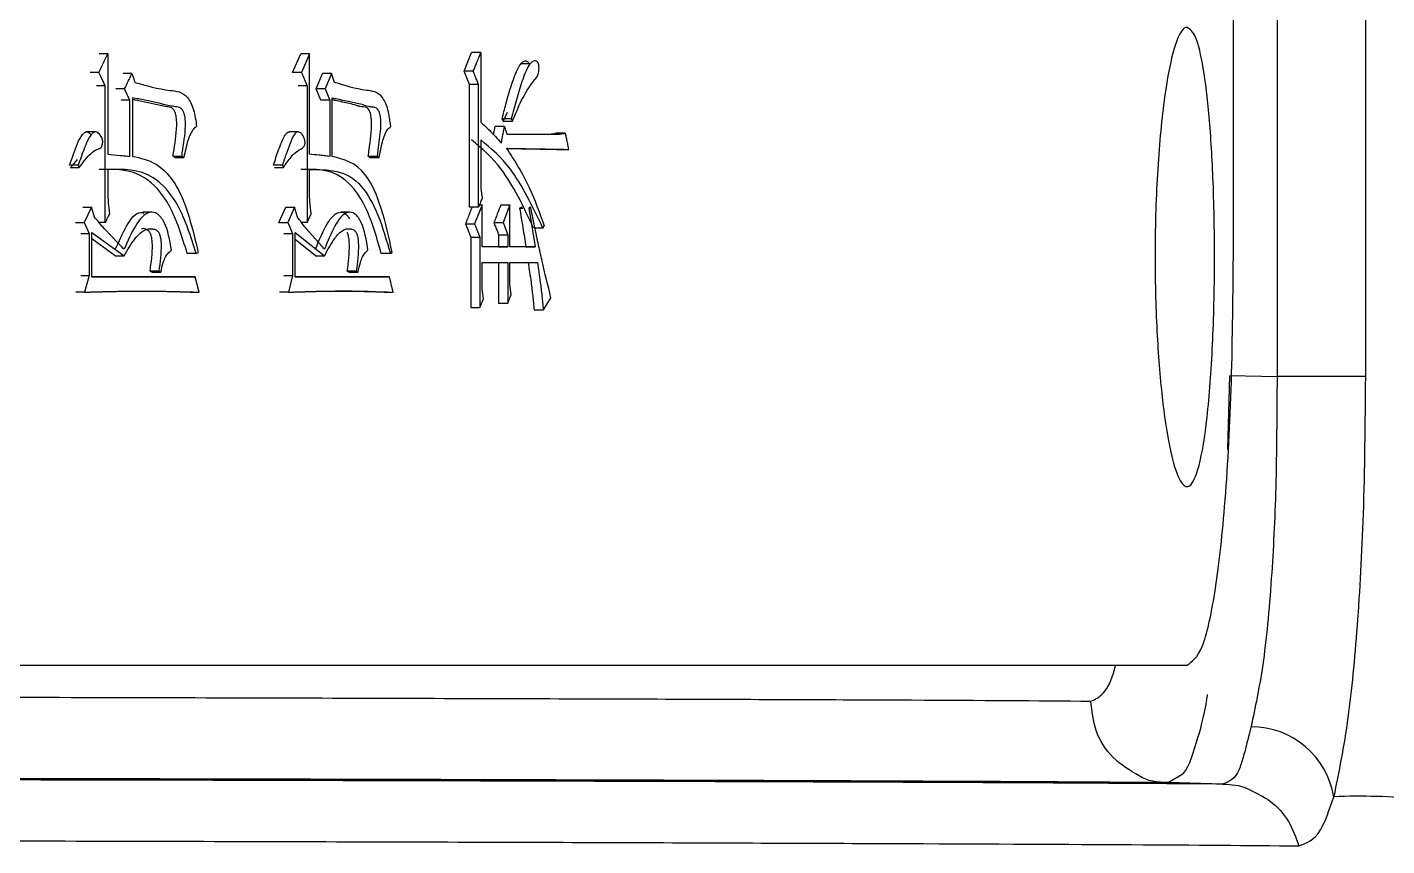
# Model space of a CAD drawing. Header units: millimetres. Extents: x 2180 to 4616, y 795 to 2518.
# Drawn here: x 3051.52 to 3064.84, y 1013.17 to 1021.19 of the extents above; entities that cross this region are included whole.
import ezdxf

# ---------------------------------------------------------------- set-up
doc = ezdxf.new("R2010")
doc.units = ezdxf.units.MM

msp = doc.modelspace()

# ---------------------------------------------------------------- linework, layer by layer
at = {"color": 7, "linetype": 'Continuous', "lineweight": 25}
for p, q in [((3064.624, 1046.5), (3064.627, 1017.762)), ((3063.76, 1046.056), (3063.762, 1017.763)), ((3063.334, 1018.936), (3063.335, 1045.837)), ((3052.313, 1020.927), (3052.228, 1020.927)), ((3052.313, 1020.927), (3052.313, 1019.943)), ((3054.121, 1020.743), (3054.202, 1020.927)), ((3054.289, 1020.927), (3054.202, 1020.927)), ((3054.289, 1020.927), (3054.209, 1020.743)), ((3054.289, 1019.943), (3054.289, 1020.927)), ((3055.802, 1020.754), (3055.876, 1020.938)), ((3055.965, 1020.938), (3055.965, 1020.256)), ((3056.447, 1020.826), (3056.356, 1020.826)), ((3052.226, 1020.743), (3052.141, 1020.743)), ((3052.549, 1020.732), (3052.464, 1020.732)), ((3054.209, 1020.743), (3054.121, 1020.743)), ((3054.209, 1020.743), (3054.266, 1020.613)), ((3054.352, 1020.581), (3054.417, 1020.732)), ((3054.505, 1020.732), (3054.417, 1020.732)), ((3054.505, 1020.732), (3054.44, 1020.581)), ((3054.533, 1020.646), (3054.505, 1020.732)), ((3055.854, 1020.624), (3055.802, 1020.754)), ((3055.892, 1020.754), (3055.802, 1020.754)), ((3052.288, 1020.613), (3052.203, 1020.613)), ((3052.288, 1019.272), (3052.288, 1020.613)), ((3052.477, 1020.581), (3052.392, 1020.581)), ((3054.266, 1020.613), (3054.178, 1020.613)), ((3054.266, 1020.613), (3054.266, 1019.272)), ((3054.44, 1020.581), (3054.352, 1020.581)), ((3054.398, 1020.473), (3054.352, 1020.581)), ((3054.44, 1020.581), (3054.486, 1020.473)), ((3055.944, 1020.624), (3055.854, 1020.624)), ((3055.854, 1019.423), (3055.854, 1020.624)), ((3055.944, 1019.423), (3055.944, 1020.624)), ((3052.528, 1020.473), (3052.443, 1020.473)), ((3052.528, 1019.921), (3052.528, 1020.473)), ((3052.554, 1020.494), (3052.554, 1019.921)), ((3054.486, 1020.473), (3054.398, 1020.473)), ((3054.486, 1020.473), (3054.486, 1019.921)), ((3054.51, 1019.921), (3054.51, 1020.494)), ((3056.264, 1020.289), (3056.174, 1020.289)), ((3056.223, 1020.35), (3056.186, 1020.267)), ((3052.184, 1020.16), (3052.099, 1020.16)), ((3054.18, 1020.16), (3054.092, 1020.16)), ((3056.091, 1020.132), (3056.106, 1020.213)), ((3056.196, 1020.213), (3056.106, 1020.213)), ((3056.186, 1020.267), (3056.277, 1020.267)), ((3055.965, 1020.083), (3055.965, 1019.607)), ((3056.222, 1020.137), (3056.656, 1020.137)), ((3056.222, 1020.137), (3056.566, 1020.137)), ((3056.566, 1020.137), (3056.656, 1020.137)), ((3056.792, 1020.148), (3056.701, 1020.148)), ((3053.038, 1019.921), (3052.952, 1019.921)), ((3052.972, 1019.91), (3053.058, 1019.91)), ((3054.952, 1019.921), (3054.864, 1019.921)), ((3054.882, 1019.91), (3054.971, 1019.91)), ((3056.824, 1019.986), (3056.733, 1019.986)), ((3052.023, 1019.834), (3051.939, 1019.834)), ((3052.012, 1019.889), (3051.949, 1019.813)), ((3051.949, 1019.813), (3052.034, 1019.813)), ((3052.023, 1019.834), (3052.034, 1019.813)), ((3052.313, 1019.791), (3052.313, 1019.575)), ((3054.023, 1019.834), (3053.936, 1019.834)), ((3054.023, 1019.834), (3054.033, 1019.813)), ((3054.289, 1019.575), (3054.289, 1019.791)), ((3055.965, 1019.607), (3055.978, 1019.51)), ((3052.068, 1019.423), (3052.153, 1019.423)), ((3052.153, 1019.423), (3052.081, 1019.272)), ((3052.184, 1019.326), (3052.153, 1019.423)), ((3052.743, 1019.375), (3052.657, 1019.375)), ((3053.988, 1019.272), (3054.055, 1019.423)), ((3054.055, 1019.423), (3054.142, 1019.423)), ((3054.142, 1019.423), (3054.076, 1019.272)), ((3054.171, 1019.326), (3054.142, 1019.423)), ((3054.266, 1019.272), (3054.303, 1019.358)), ((3054.682, 1019.375), (3054.594, 1019.375)), ((3055.944, 1019.423), (3055.854, 1019.423)), ((3055.978, 1019.445), (3055.905, 1019.261)), ((3055.953, 1019.445), (3055.978, 1019.445)), ((3055.978, 1019.034), (3055.978, 1019.445)), ((3056.251, 1019.445), (3056.184, 1019.272)), ((3056.251, 1019.034), (3056.251, 1019.445)), ((3056.346, 1019.413), (3056.363, 1019.423)), ((3056.346, 1019.413), (3056.376, 1019.413)), ((3056.37, 1019.423), (3056.363, 1019.423)), ((3056.453, 1019.423), (3056.436, 1019.413)), ((3056.436, 1019.413), (3056.499, 1019.034)), ((3051.996, 1019.272), (3052.081, 1019.272)), ((3052.081, 1019.272), (3052.132, 1019.164)), ((3052.288, 1019.272), (3052.228, 1019.272)), ((3053.988, 1019.272), (3054.076, 1019.272)), ((3054.076, 1019.272), (3054.123, 1019.164)), ((3054.266, 1019.272), (3054.211, 1019.272)), ((3055.815, 1019.261), (3055.905, 1019.261)), ((3055.905, 1019.261), (3055.957, 1019.131)), ((3056.093, 1019.272), (3056.184, 1019.272)), ((3056.184, 1019.272), (3056.23, 1019.153)), ((3056.574, 1019.218), (3056.586, 1019.239)), ((3052.048, 1019.164), (3052.132, 1019.164)), ((3052.132, 1019.164), (3052.132, 1018.753)), ((3052.158, 1019.174), (3052.472, 1018.947)), ((3052.158, 1018.742), (3052.158, 1019.174)), ((3052.387, 1018.947), (3052.158, 1019.113)), ((3054.036, 1019.164), (3054.123, 1019.164)), ((3054.123, 1019.164), (3054.123, 1018.753)), ((3054.147, 1019.175), (3054.435, 1018.947)), ((3054.147, 1018.742), (3054.147, 1019.175)), ((3054.347, 1018.947), (3054.147, 1019.105)), ((3055.867, 1019.131), (3055.957, 1019.131)), ((3055.957, 1019.131), (3055.957, 1018.439)), ((3056.14, 1019.153), (3056.23, 1019.153)), ((3056.14, 1019.153), (3056.14, 1019.034)), ((3056.23, 1019.153), (3056.23, 1019.034)), ((3056.574, 1019.218), (3056.496, 1019.218)), ((3053.178, 1018.969), (3053.198, 1018.98)), ((3055.08, 1018.969), (3055.098, 1018.98)), ((3056.23, 1019.034), (3055.978, 1019.034)), ((3056.14, 1019.034), (3055.978, 1019.034)), ((3056.14, 1019.034), (3056.23, 1019.034)), ((3056.499, 1019.034), (3056.251, 1019.034)), ((3056.408, 1019.034), (3056.251, 1019.034)), ((3056.408, 1019.034), (3056.499, 1019.034)), ((3052.387, 1018.947), (3052.472, 1018.947)), ((3054.347, 1018.947), (3054.435, 1018.947)), ((3055.978, 1018.882), (3056.23, 1018.882)), ((3055.978, 1018.623), (3055.978, 1018.882)), ((3056.14, 1018.882), (3056.14, 1018.482)), ((3056.23, 1018.882), (3056.23, 1018.482)), ((3056.251, 1018.882), (3056.52, 1018.882)), ((3056.251, 1018.666), (3056.251, 1018.882)), ((3052.048, 1018.753), (3052.132, 1018.753)), ((3052.132, 1018.753), (3052.086, 1018.59)), ((3053.168, 1018.742), (3052.158, 1018.742)), ((3052.158, 1018.742), (3053.082, 1018.742)), ((3052.813, 1018.796), (3052.727, 1018.796)), ((3052.727, 1018.796), (3052.747, 1018.785)), ((3052.747, 1018.785), (3052.833, 1018.785)), ((3052.813, 1018.796), (3052.833, 1018.785)), ((3053.082, 1018.742), (3053.168, 1018.742)), ((3053.208, 1018.59), (3053.168, 1018.742)), ((3054.036, 1018.753), (3054.123, 1018.753)), ((3054.123, 1018.753), (3054.081, 1018.59)), ((3055.07, 1018.742), (3054.147, 1018.742)), ((3054.147, 1018.742), (3054.982, 1018.742)), ((3054.746, 1018.796), (3054.658, 1018.796)), ((3054.658, 1018.796), (3054.676, 1018.785)), ((3054.676, 1018.785), (3054.764, 1018.785)), ((3054.746, 1018.796), (3054.764, 1018.785)), ((3054.982, 1018.742), (3055.07, 1018.742)), ((3055.107, 1018.59), (3055.07, 1018.742)), ((3052.086, 1018.59), (3052.001, 1018.59)), ((3053.121, 1018.59), (3052.998, 1018.593)), ((3053.121, 1018.59), (3053.208, 1018.59)), ((3054.081, 1018.59), (3053.993, 1018.59)), ((3055.018, 1018.59), (3055.107, 1018.59)), ((3055.991, 1018.526), (3055.978, 1018.623)), ((3056.23, 1018.482), (3056.264, 1018.569)), ((3056.264, 1018.569), (3056.251, 1018.666)), ((3055.867, 1018.439), (3055.957, 1018.439)), ((3055.957, 1018.439), (3055.991, 1018.526)), ((3056.14, 1018.482), (3056.23, 1018.482)), ((3056.578, 1018.417), (3056.652, 1018.536)), ((3056.487, 1018.417), (3056.578, 1018.417)), ((3063.279, 1017.048), (3063.301, 1017.772)), ((3063.301, 1017.775), (3063.762, 1017.763)), ((3063.762, 1017.763), (3063.762, 1017.76)), ((3062.695, 1013.786), (3062.818, 1013.858)), ((3063.232, 1013.772), (3062.695, 1013.786))]:
    msp.add_line(p, q, dxfattribs=at)
at = {"color": 7, "linetype": 'Continuous', "lineweight": 25, "flags": 128}
for points in [[(3055.965, 1020.938), (3055.921, 1020.938), (3055.876, 1020.938)], [(3056.186, 1020.267), (3056.183, 1020.273), (3056.18, 1020.278), (3056.174, 1020.289)], [(3056.264, 1020.289), (3056.27, 1020.278), (3056.277, 1020.267)], [(3053.946, 1019.813), (3053.976, 1019.813), (3054.005, 1019.813), (3054.033, 1019.813)], [(3056.161, 1019.445), (3056.184, 1019.445), (3056.218, 1019.445), (3056.251, 1019.445)], [(3055.867, 1019.131), (3055.867, 1018.785), (3055.867, 1018.439)], [(3053.178, 1018.969), (3053.143, 1018.969), (3053.117, 1018.969), (3053.092, 1018.969)], [(3055.08, 1018.969), (3055.044, 1018.969), (3055.017, 1018.969), (3054.991, 1018.969)]]:
    msp.add_lwpolyline(points, dxfattribs=at)
at = {"color": 7, "linetype": 'Continuous', "lineweight": 25}
for centre, radius, start, end in [((3063.982, 815.525), 202.239, 89.81736, 90.06236), ((3063.508, 1013.514), 0.82, 9.3772, 90.0285), ((3064.561, 1007.589), 6.064, 84.3642, 92.3073)]:
    msp.add_arc(centre, radius, start, end, dxfattribs=at)
for points, knots in [([(3062.881, 1021.186), (3062.91, 1021.166), (3062.969, 1021.124), (3063.043, 1020.802), (3063.103, 1020.314), (3063.142, 1019.654), (3063.155, 1018.874), (3063.136, 1018.061), (3063.084, 1017.349), (3063.005, 1016.864), (3062.931, 1016.701), (3062.861, 1016.676), (3062.791, 1016.758), (3062.704, 1017.067), (3062.631, 1017.56), (3062.579, 1018.218), (3062.56, 1018.999), (3062.586, 1019.811), (3062.654, 1020.524), (3062.749, 1021.007), (3062.83, 1021.175), (3062.872, 1021.184), (3062.881, 1021.186)], [0, 0, 0, 0, 0.046276, 0.092718, 0.141712, 0.195186, 0.253683, 0.315262, 0.376916, 0.434375, 0.485818, 0.499994, 0.546246, 0.592694, 0.641795, 0.695152, 0.753509, 0.815387, 0.876849, 0.934145, 0.985724, 1, 1, 1, 1]), ([(3052.226, 1020.743), (3052.238, 1020.768), (3052.258, 1020.811), (3052.287, 1020.872), (3052.305, 1020.909), (3052.313, 1020.927)], [0, 0, 0, 0, 0.407194, 0.703597, 1, 1, 1, 1]), ([(3055.892, 1020.754), (3055.902, 1020.779), (3055.919, 1020.822), (3055.944, 1020.883), (3055.958, 1020.92), (3055.965, 1020.938)], [0, 0, 0, 0, 0.407194, 0.703597, 1, 1, 1, 1]), ([(3056.174, 1020.289), (3056.186, 1020.336), (3056.224, 1020.48), (3056.277, 1020.669), (3056.337, 1020.803), (3056.376, 1020.85), (3056.401, 1020.858), (3056.42, 1020.853), (3056.432, 1020.843), (3056.438, 1020.833), (3056.439, 1020.826), (3056.44, 1020.826)], [0, 0, 0, 0, 0.186803, 0.560962, 0.749178, 0.825797, 0.902611, 0.942659, 0.97537, 0.998161, 1, 1, 1, 1]), ([(3056.277, 1020.267), (3056.293, 1020.308), (3056.341, 1020.428), (3056.415, 1020.568), (3056.484, 1020.664), (3056.52, 1020.702), (3056.532, 1020.739), (3056.536, 1020.768), (3056.536, 1020.796), (3056.533, 1020.82), (3056.526, 1020.838), (3056.514, 1020.852), (3056.493, 1020.858), (3056.465, 1020.85), (3056.417, 1020.787), (3056.367, 1020.657), (3056.313, 1020.476), (3056.28, 1020.351), (3056.264, 1020.289)], [0, 0, 0, 0, 0.09565, 0.280795, 0.373244, 0.419662, 0.436462, 0.4533, 0.470465, 0.483389, 0.496387, 0.510841, 0.535897, 0.579802, 0.622961, 0.750748, 0.875017, 1, 1, 1, 1]), ([(3052.288, 1020.613), (3052.282, 1020.626), (3052.27, 1020.651), (3052.249, 1020.694), (3052.234, 1020.725), (3052.226, 1020.743)], [0, 0, 0, 0, 0.288432, 0.576865, 1, 1, 1, 1]), ([(3052.477, 1020.581), (3052.489, 1020.606), (3052.513, 1020.656), (3052.537, 1020.707), (3052.549, 1020.732)], [0, 0, 0, 0, 0.4999994, 1, 1, 1, 1]), ([(3052.549, 1020.732), (3052.554, 1020.718), (3052.564, 1020.689), (3052.574, 1020.66), (3052.579, 1020.646)], [0, 0, 0, 0, 0.5000001, 1, 1, 1, 1]), ([(3055.944, 1020.624), (3055.939, 1020.637), (3055.929, 1020.662), (3055.912, 1020.705), (3055.899, 1020.736), (3055.892, 1020.754)], [0, 0, 0, 0, 0.288432, 0.576865, 1, 1, 1, 1]), ([(3052.528, 1020.473), (3052.523, 1020.485), (3052.511, 1020.509), (3052.494, 1020.545), (3052.483, 1020.569), (3052.477, 1020.581)], [0, 0, 0, 0, 0.346119, 0.673059, 1, 1, 1, 1]), ([(3052.579, 1020.646), (3052.692, 1020.614), (3052.862, 1020.566), (3053.074, 1020.555), (3053.16, 1020.381), (3053.175, 1020.27), (3053.183, 1020.213)], [0, 0, 0, 0, 0.492344, 0.747305, 0.87043, 1, 1, 1, 1]), ([(3055.084, 1020.213), (3055.077, 1020.27), (3055.063, 1020.381), (3054.985, 1020.555), (3054.791, 1020.566), (3054.635, 1020.614), (3054.533, 1020.646)], [0, 0, 0, 0, 0.1295403, 0.2526388, 0.50766, 1, 1, 1, 1]), ([(3053.038, 1019.921), (3053.041, 1019.943), (3053.057, 1020.052), (3053.078, 1020.18), (3053.071, 1020.305), (3053.061, 1020.348), (3053.045, 1020.379), (3053.017, 1020.405), (3052.973, 1020.406), (3052.858, 1020.429), (3052.717, 1020.465), (3052.595, 1020.487), (3052.554, 1020.494)], [0, 0, 0, 0, 0.0476159, 0.2366676, 0.2711991, 0.3058534, 0.3330791, 0.3603377, 0.4287555, 0.5098819, 0.8344448, 1, 1, 1, 1]), ([(3052.952, 1019.921), (3052.955, 1019.943), (3052.971, 1020.053), (3052.993, 1020.181), (3052.985, 1020.306), (3052.974, 1020.348), (3052.959, 1020.38), (3052.931, 1020.405), (3052.886, 1020.406), (3052.769, 1020.431), (3052.657, 1020.459), (3052.564, 1020.476), (3052.554, 1020.478)], [0, 0, 0, 0, 0.0539594, 0.2681925, 0.3071395, 0.3462244, 0.3769337, 0.4076739, 0.4859202, 0.5793554, 0.9531636, 1, 1, 1, 1]), ([(3054.51, 1020.494), (3054.521, 1020.492), (3054.58, 1020.481), (3054.677, 1020.455), (3054.783, 1020.443), (3054.857, 1020.408), (3054.904, 1020.408), (3054.937, 1020.401), (3054.959, 1020.379), (3054.974, 1020.345), (3054.983, 1020.3), (3054.987, 1020.192), (3054.966, 1020.068), (3054.956, 1019.959), (3054.952, 1019.921)], [0, 0, 0, 0, 0.051282, 0.25636, 0.431754, 0.51946, 0.589456, 0.639546, 0.668094, 0.696777, 0.732309, 0.768498, 0.918801, 1, 1, 1, 1]), ([(3054.864, 1019.921), (3054.867, 1019.943), (3054.88, 1020.053), (3054.901, 1020.181), (3054.893, 1020.306), (3054.884, 1020.349), (3054.87, 1020.38), (3054.837, 1020.412), (3054.794, 1020.403), (3054.737, 1020.424), (3054.679, 1020.441), (3054.61, 1020.452), (3054.553, 1020.467), (3054.52, 1020.474), (3054.51, 1020.476)], [0, 0, 0, 0, 0.054921, 0.272966, 0.312507, 0.352188, 0.383382, 0.414603, 0.535292, 0.594414, 0.712513, 0.830508, 0.948503, 1, 1, 1, 1]), ([(3051.939, 1019.834), (3051.951, 1019.87), (3051.989, 1019.976), (3052.032, 1020.101), (3052.087, 1020.157), (3052.111, 1020.165), (3052.132, 1020.153), (3052.143, 1020.138), (3052.149, 1020.131)], [0, 0, 0, 0, 0.230285, 0.693302, 0.776377, 0.859882, 0.933594, 1, 1, 1, 1]), ([(3052.034, 1019.813), (3052.052, 1019.837), (3052.108, 1019.911), (3052.179, 1019.985), (3052.241, 1019.999), (3052.256, 1020.021), (3052.262, 1020.04), (3052.264, 1020.06), (3052.263, 1020.079), (3052.258, 1020.099), (3052.242, 1020.126), (3052.221, 1020.152), (3052.195, 1020.164), (3052.172, 1020.157), (3052.128, 1020.113), (3052.08, 1019.993), (3052.042, 1019.888), (3052.023, 1019.834)], [0, 0, 0, 0, 0.109651, 0.330682, 0.3864, 0.404634, 0.422868, 0.441529, 0.456387, 0.471247, 0.497612, 0.560433, 0.593185, 0.625961, 0.670922, 0.833212, 1, 1, 1, 1]), ([(3053.183, 1020.213), (3053.172, 1020.206), (3053.151, 1020.192), (3053.122, 1020.142), (3053.096, 1020.076), (3053.075, 1019.995), (3053.064, 1019.939), (3053.058, 1019.91)], [0, 0, 0, 0, 0.162412, 0.328967, 0.549592, 0.773853, 1, 1, 1, 1]), ([(3053.936, 1019.834), (3053.952, 1019.885), (3053.977, 1019.965), (3054.014, 1020.059), (3054.04, 1020.115), (3054.062, 1020.149), (3054.079, 1020.161), (3054.089, 1020.16), (3054.092, 1020.159)], [0, 0, 0, 0, 0.385113, 0.602792, 0.768152, 0.874694, 0.955427, 1, 1, 1, 1]), ([(3054.033, 1019.813), (3054.057, 1019.848), (3054.098, 1019.906), (3054.159, 1019.971), (3054.203, 1019.99), (3054.229, 1020.012), (3054.238, 1020.024), (3054.243, 1020.036), (3054.245, 1020.05), (3054.244, 1020.068), (3054.238, 1020.095), (3054.226, 1020.125), (3054.206, 1020.15), (3054.185, 1020.161), (3054.164, 1020.161), (3054.131, 1020.13), (3054.098, 1020.049), (3054.058, 1019.945), (3054.035, 1019.871), (3054.023, 1019.834)], [0, 0, 0, 0, 0.156412, 0.260868, 0.365462, 0.392662, 0.410241, 0.42134, 0.432549, 0.445637, 0.467959, 0.506678, 0.545841, 0.586947, 0.621916, 0.6571, 0.775363, 0.887354, 1, 1, 1, 1]), ([(3054.971, 1019.91), (3054.979, 1019.954), (3054.992, 1020.026), (3055.018, 1020.116), (3055.046, 1020.182), (3055.072, 1020.203), (3055.084, 1020.213)], [0, 0, 0, 0, 0.349071, 0.571765, 0.789358, 1, 1, 1, 1]), ([(3055.965, 1020.256), (3055.994, 1020.23), (3056.042, 1020.186), (3056.108, 1020.115), (3056.147, 1020.072), (3056.167, 1020.051)], [0, 0, 0, 0, 0.409741, 0.70481, 1, 1, 1, 1]), ([(3056.167, 1020.051), (3056.169, 1020.066), (3056.175, 1020.097), (3056.185, 1020.151), (3056.192, 1020.19), (3056.196, 1020.213)], [0, 0, 0, 0, 0.283862, 0.567725, 1, 1, 1, 1]), ([(3056.196, 1020.213), (3056.198, 1020.207), (3056.204, 1020.191), (3056.212, 1020.166), (3056.219, 1020.147), (3056.222, 1020.137)], [0, 0, 0, 0, 0.250001, 0.6250002, 1, 1, 1, 1]), ([(3056.483, 1019.218), (3056.383, 1019.429), (3056.205, 1019.804), (3055.976, 1019.998), (3055.876, 1020.083)], [0, 0, 0, 0, 0.564667, 1, 1, 1, 1]), ([(3056.574, 1019.218), (3056.473, 1019.429), (3056.295, 1019.804), (3056.066, 1019.998), (3055.965, 1020.083)], [0, 0, 0, 0, 0.564597, 1, 1, 1, 1]), ([(3056.566, 1020.137), (3056.582, 1020.138), (3056.612, 1020.138), (3056.658, 1020.14), (3056.686, 1020.146), (3056.701, 1020.148)], [0, 0, 0, 0, 0.356279, 0.6779441, 1, 1, 1, 1]), ([(3056.656, 1020.137), (3056.673, 1020.138), (3056.703, 1020.138), (3056.748, 1020.14), (3056.777, 1020.146), (3056.792, 1020.148)], [0, 0, 0, 0, 0.355817, 0.677713, 1, 1, 1, 1]), ([(3056.792, 1020.148), (3056.795, 1020.133), (3056.801, 1020.103), (3056.812, 1020.049), (3056.82, 1020.01), (3056.824, 1019.986)], [0, 0, 0, 0, 0.277507, 0.555013, 1, 1, 1, 1]), ([(3052.313, 1019.943), (3052.352, 1019.939), (3052.408, 1019.933), (3052.479, 1019.926), (3052.512, 1019.923), (3052.528, 1019.921)], [0, 0, 0, 0, 0.542952, 0.771476, 1, 1, 1, 1]), ([(3052.554, 1019.921), (3052.632, 1019.905), (3052.79, 1019.873), (3053.052, 1019.593), (3053.142, 1019.215), (3053.198, 1018.98)], [0, 0, 0, 0, 0.271558, 0.546438, 1, 1, 1, 1]), ([(3052.972, 1019.91), (3052.971, 1019.911), (3052.967, 1019.913), (3052.961, 1019.916), (3052.956, 1019.919), (3052.952, 1019.921)], [0, 0, 0, 0, 0.25319, 0.506384, 1, 1, 1, 1]), ([(3053.038, 1019.921), (3053.04, 1019.92), (3053.044, 1019.918), (3053.051, 1019.914), (3053.056, 1019.911), (3053.058, 1019.91)], [0, 0, 0, 0, 0.252887, 0.626447, 1, 1, 1, 1]), ([(3054.486, 1019.921), (3054.468, 1019.923), (3054.433, 1019.927), (3054.367, 1019.934), (3054.319, 1019.939), (3054.289, 1019.943)], [0, 0, 0, 0, 0.271476, 0.542951, 1, 1, 1, 1]), ([(3055.098, 1018.98), (3055.066, 1019.127), (3055.003, 1019.415), (3054.818, 1019.843), (3054.625, 1019.892), (3054.51, 1019.921)], [0, 0, 0, 0, 0.291804, 0.574112, 1, 1, 1, 1]), ([(3054.882, 1019.91), (3054.88, 1019.911), (3054.877, 1019.913), (3054.871, 1019.916), (3054.867, 1019.919), (3054.864, 1019.921)], [0, 0, 0, 0, 0.253186, 0.506379, 1, 1, 1, 1]), ([(3054.971, 1019.91), (3054.968, 1019.912), (3054.961, 1019.916), (3054.955, 1019.919), (3054.952, 1019.921)], [0, 0, 0, 0, 0.499996, 1, 1, 1, 1]), ([(3056.824, 1019.986), (3056.82, 1019.986), (3056.809, 1019.986), (3056.793, 1019.986), (3056.773, 1019.987), (3056.754, 1019.987), (3056.734, 1019.987), (3056.714, 1019.988), (3056.699, 1019.988), (3056.679, 1019.988), (3056.659, 1019.989), (3056.639, 1019.989), (3056.62, 1019.989), (3056.604, 1019.99), (3056.584, 1019.99), (3056.568, 1019.99), (3056.548, 1019.991), (3056.528, 1019.991), (3056.508, 1019.991), (3056.488, 1019.992), (3056.472, 1019.992), (3056.452, 1019.992), (3056.432, 1019.993), (3056.412, 1019.993), (3056.392, 1019.994), (3056.376, 1019.994), (3056.356, 1019.994), (3056.339, 1019.994), (3056.319, 1019.995), (3056.303, 1019.995), (3056.283, 1019.996), (3056.256, 1019.996), (3056.233, 1019.996), (3056.218, 1019.997)], [0, 0, 0, 0, 0.019729, 0.059186, 0.078915, 0.118372, 0.157829, 0.177558, 0.217015, 0.236744, 0.276201, 0.315659, 0.335387, 0.374845, 0.394573, 0.43403, 0.453759, 0.493216, 0.532674, 0.552402, 0.59186, 0.611588, 0.651046, 0.690503, 0.710232, 0.749689, 0.769418, 0.808875, 0.828604, 0.868061, 0.88779, 0.927247, 1, 1, 1, 1]), ([(3056.218, 1019.997), (3056.295, 1019.879), (3056.434, 1019.666), (3056.539, 1019.371), (3056.586, 1019.239)], [0, 0, 0, 0, 0.555449, 1, 1, 1, 1]), ([(3056.733, 1019.986), (3056.671, 1019.987), (3056.54, 1019.99), (3056.368, 1019.993), (3056.258, 1019.994), (3056.218, 1019.995)], [0, 0, 0, 0, 0.371075, 0.772541, 1, 1, 1, 1]), ([(3053.092, 1018.969), (3053.04, 1019.135), (3052.938, 1019.46), (3052.629, 1019.802), (3052.38, 1019.795), (3052.228, 1019.791)], [0, 0, 0, 0, 0.291237, 0.569425, 1, 1, 1, 1]), ([(3053.178, 1018.969), (3053.126, 1019.135), (3053.024, 1019.46), (3052.714, 1019.802), (3052.465, 1019.795), (3052.313, 1019.791)], [0, 0, 0, 0, 0.291092, 0.569283, 1, 1, 1, 1]), ([(3054.991, 1018.969), (3054.944, 1019.135), (3054.851, 1019.46), (3054.568, 1019.802), (3054.34, 1019.795), (3054.202, 1019.791)], [0, 0, 0, 0, 0.291237, 0.569425, 1, 1, 1, 1]), ([(3054.289, 1019.791), (3054.47, 1019.793), (3054.725, 1019.796), (3054.969, 1019.354), (3055.042, 1019.099), (3055.08, 1018.969)], [0, 0, 0, 0, 0.546872, 0.769893, 1, 1, 1, 1]), ([(3052.313, 1019.575), (3052.314, 1019.538), (3052.315, 1019.465), (3052.324, 1019.394), (3052.329, 1019.358)], [0, 0, 0, 0, 0.495714, 1, 1, 1, 1]), ([(3054.303, 1019.358), (3054.299, 1019.398), (3054.29, 1019.469), (3054.289, 1019.542), (3054.289, 1019.575)], [0, 0, 0, 0, 0.558835, 1, 1, 1, 1]), ([(3055.978, 1019.51), (3055.973, 1019.498), (3055.965, 1019.477), (3055.954, 1019.448), (3055.947, 1019.432), (3055.944, 1019.423)], [0, 0, 0, 0, 0.428361, 0.714181, 1, 1, 1, 1]), ([(3052.329, 1019.358), (3052.323, 1019.346), (3052.313, 1019.325), (3052.299, 1019.296), (3052.291, 1019.28), (3052.288, 1019.272)], [0, 0, 0, 0, 0.432643, 0.716321, 1, 1, 1, 1]), ([(3052.387, 1019.012), (3052.422, 1019.088), (3052.489, 1019.238), (3052.594, 1019.386), (3052.655, 1019.369), (3052.665, 1019.366)], [0, 0, 0, 0, 0.46552, 0.912082, 1, 1, 1, 1]), ([(3052.938, 1019.001), (3052.92, 1019.101), (3052.893, 1019.25), (3052.802, 1019.368), (3052.694, 1019.388), (3052.575, 1019.244), (3052.507, 1019.09), (3052.472, 1019.012)], [0, 0, 0, 0, 0.250217, 0.37779, 0.502112, 0.745933, 1, 1, 1, 1]), ([(3054.347, 1019.012), (3054.379, 1019.091), (3054.441, 1019.245), (3054.548, 1019.385), (3054.638, 1019.375), (3054.668, 1019.327), (3054.679, 1019.309)], [0, 0, 0, 0, 0.366502, 0.718078, 0.897344, 1, 1, 1, 1]), ([(3054.861, 1019.001), (3054.845, 1019.101), (3054.82, 1019.25), (3054.736, 1019.368), (3054.637, 1019.388), (3054.529, 1019.244), (3054.467, 1019.091), (3054.435, 1019.012)], [0, 0, 0, 0, 0.25015, 0.377758, 0.502112, 0.745934, 1, 1, 1, 1]), ([(3055.88, 1019.423), (3055.873, 1019.406), (3055.859, 1019.37), (3055.837, 1019.316), (3055.823, 1019.279), (3055.815, 1019.261)], [0, 0, 0, 0, 0.32842, 0.66421, 1, 1, 1, 1]), ([(3056.161, 1019.445), (3056.151, 1019.42), (3056.135, 1019.379), (3056.113, 1019.321), (3056.1, 1019.288), (3056.093, 1019.272)], [0, 0, 0, 0, 0.432898, 0.716449, 1, 1, 1, 1]), ([(3056.346, 1019.413), (3056.356, 1019.35), (3056.372, 1019.255), (3056.393, 1019.129), (3056.403, 1019.066), (3056.408, 1019.034)], [0, 0, 0, 0, 0.497508, 0.748754, 1, 1, 1, 1]), ([(3056.652, 1018.536), (3056.623, 1018.656), (3056.589, 1018.79), (3056.557, 1018.936), (3056.55, 1018.967), (3056.545, 1018.99), (3056.54, 1019.013), (3056.536, 1019.032), (3056.531, 1019.051), (3056.528, 1019.067), (3056.525, 1019.082), (3056.522, 1019.094), (3056.52, 1019.105), (3056.517, 1019.121), (3056.513, 1019.136), (3056.51, 1019.152), (3056.507, 1019.163), (3056.505, 1019.175), (3056.502, 1019.191), (3056.498, 1019.206), (3056.495, 1019.222), (3056.493, 1019.233), (3056.489, 1019.249), (3056.486, 1019.264), (3056.483, 1019.28), (3056.481, 1019.292), (3056.478, 1019.303), (3056.476, 1019.315), (3056.473, 1019.327), (3056.471, 1019.336), (3056.47, 1019.344), (3056.468, 1019.35), (3056.467, 1019.356), (3056.466, 1019.364), (3056.464, 1019.371), (3056.462, 1019.379), (3056.461, 1019.385), (3056.46, 1019.391), (3056.458, 1019.399), (3056.457, 1019.406), (3056.455, 1019.415), (3056.454, 1019.42), (3056.453, 1019.423)], [0, 0, 0, 0, 0.414083, 0.465835, 0.49171, 0.517586, 0.543462, 0.569338, 0.582276, 0.608151, 0.621089, 0.634027, 0.646965, 0.659903, 0.685779, 0.698716, 0.711654, 0.724592, 0.73753, 0.763406, 0.776344, 0.789282, 0.802219, 0.828095, 0.841033, 0.853971, 0.866909, 0.879847, 0.892784, 0.905722, 0.912191, 0.91866, 0.925129, 0.931598, 0.944536, 0.951005, 0.957474, 0.963943, 0.970412, 0.98335, 0.989818, 1, 1, 1, 1]), ([(3052.472, 1019.012), (3052.443, 1019.042), (3052.411, 1019.075), (3052.375, 1019.112), (3052.366, 1019.122), (3052.357, 1019.131), (3052.348, 1019.14), (3052.339, 1019.15), (3052.326, 1019.163), (3052.288, 1019.203), (3052.239, 1019.257), (3052.198, 1019.309), (3052.184, 1019.326)], [0, 0, 0, 0, 0.2975226, 0.3347128, 0.3719031, 0.3904983, 0.4276885, 0.4648788, 0.483474, 0.5578546, 0.8555027, 1, 1, 1, 1]), ([(3054.435, 1019.012), (3054.408, 1019.042), (3054.379, 1019.075), (3054.346, 1019.112), (3054.337, 1019.122), (3054.329, 1019.131), (3054.321, 1019.141), (3054.312, 1019.15), (3054.301, 1019.163), (3054.266, 1019.203), (3054.221, 1019.257), (3054.183, 1019.309), (3054.171, 1019.326)], [0, 0, 0, 0, 0.297523, 0.334713, 0.371903, 0.390498, 0.427688, 0.464879, 0.483474, 0.557855, 0.855503, 1, 1, 1, 1]), ([(3055.815, 1019.261), (3055.82, 1019.249), (3055.83, 1019.224), (3055.848, 1019.18), (3055.86, 1019.15), (3055.867, 1019.131)], [0, 0, 0, 0, 0.288602, 0.577203, 1, 1, 1, 1]), ([(3056.093, 1019.272), (3056.098, 1019.259), (3056.109, 1019.233), (3056.124, 1019.194), (3056.135, 1019.167), (3056.14, 1019.153)], [0, 0, 0, 0, 0.314838, 0.657419, 1, 1, 1, 1]), ([(3052.472, 1018.947), (3052.507, 1019.007), (3052.567, 1019.107), (3052.661, 1019.203), (3052.731, 1019.217), (3052.778, 1019.206), (3052.805, 1019.188), (3052.822, 1019.156), (3052.832, 1019.114), (3052.84, 1018.99), (3052.825, 1018.882), (3052.813, 1018.796)], [0, 0, 0, 0, 0.236471, 0.400892, 0.534168, 0.588802, 0.643894, 0.675813, 0.707612, 0.766357, 1, 1, 1, 1]), ([(3052.727, 1018.796), (3052.739, 1018.883), (3052.754, 1018.987), (3052.747, 1019.11), (3052.738, 1019.153), (3052.721, 1019.185), (3052.691, 1019.207), (3052.664, 1019.218), (3052.646, 1019.211), (3052.644, 1019.211)], [0, 0, 0, 0, 0.478517, 0.567585, 0.657403, 0.721203, 0.808864, 0.987094, 1, 1, 1, 1]), ([(3054.435, 1018.947), (3054.467, 1019.007), (3054.521, 1019.107), (3054.608, 1019.203), (3054.672, 1019.217), (3054.715, 1019.206), (3054.739, 1019.188), (3054.755, 1019.156), (3054.764, 1019.114), (3054.772, 1018.99), (3054.757, 1018.882), (3054.746, 1018.796)], [0, 0, 0, 0, 0.237031, 0.40138, 0.534635, 0.589033, 0.643886, 0.675792, 0.707579, 0.7663, 1, 1, 1, 1]), ([(3054.658, 1018.796), (3054.669, 1018.884), (3054.683, 1018.988), (3054.676, 1019.11), (3054.668, 1019.154), (3054.658, 1019.172), (3054.653, 1019.18)], [0, 0, 0, 0, 0.664291, 0.787396, 0.911549, 1, 1, 1, 1]), ([(3052.833, 1018.785), (3052.84, 1018.819), (3052.851, 1018.874), (3052.878, 1018.937), (3052.906, 1018.979), (3052.928, 1018.994), (3052.938, 1019.001)], [0, 0, 0, 0, 0.34974, 0.571287, 0.787704, 1, 1, 1, 1]), ([(3054.764, 1018.785), (3054.771, 1018.819), (3054.781, 1018.874), (3054.806, 1018.937), (3054.832, 1018.979), (3054.851, 1018.994), (3054.861, 1019.001)], [0, 0, 0, 0, 0.34974, 0.571287, 0.787704, 1, 1, 1, 1]), ([(3056.429, 1018.882), (3056.439, 1018.818), (3056.455, 1018.709), (3056.474, 1018.553), (3056.483, 1018.463), (3056.487, 1018.417)], [0, 0, 0, 0, 0.424957, 0.71216, 1, 1, 1, 1]), ([(3056.52, 1018.882), (3056.53, 1018.818), (3056.546, 1018.709), (3056.564, 1018.553), (3056.573, 1018.463), (3056.578, 1018.417)], [0, 0, 0, 0, 0.424962, 0.712284, 1, 1, 1, 1]), ([(3062.881, 1014.936), (3062.932, 1014.973), (3063.034, 1015.046), (3063.16, 1015.617), (3063.257, 1016.484), (3063.322, 1017.631), (3063.33, 1018.497), (3063.334, 1018.936)], [0, 0, 0, 0, 0.18467, 0.369999, 0.565857, 0.779451, 1, 1, 1, 1]), ([(3052.086, 1018.59), (3052.096, 1018.591), (3052.11, 1018.591), (3052.13, 1018.592), (3052.145, 1018.592), (3052.159, 1018.593), (3052.174, 1018.593), (3052.189, 1018.593), (3052.203, 1018.594), (3052.218, 1018.594), (3052.238, 1018.595), (3052.257, 1018.595), (3052.277, 1018.596), (3052.291, 1018.596), (3052.311, 1018.597), (3052.33, 1018.597), (3052.35, 1018.598), (3052.364, 1018.598), (3052.379, 1018.598), (3052.399, 1018.599), (3052.418, 1018.599), (3052.437, 1018.6), (3052.452, 1018.6), (3052.466, 1018.6), (3052.486, 1018.6), (3052.505, 1018.601), (3052.524, 1018.601), (3052.537, 1018.601), (3052.546, 1018.601), (3052.553, 1018.601), (3052.561, 1018.601), (3052.57, 1018.601), (3052.58, 1018.601), (3052.59, 1018.601), (3052.597, 1018.601), (3052.604, 1018.601), (3052.611, 1018.601), (3052.618, 1018.601), (3052.625, 1018.601), (3052.629, 1018.601), (3052.633, 1018.601), (3052.638, 1018.601), (3052.643, 1018.601), (3052.647, 1018.601), (3052.652, 1018.601), (3052.658, 1018.601), (3052.665, 1018.601), (3052.675, 1018.601), (3052.685, 1018.601), (3052.694, 1018.601), (3052.701, 1018.601), (3052.711, 1018.601), (3052.723, 1018.601), (3052.737, 1018.601), (3052.752, 1018.601), (3052.766, 1018.601), (3052.785, 1018.6), (3052.804, 1018.6), (3052.823, 1018.6), (3052.838, 1018.599), (3052.852, 1018.599), (3052.871, 1018.599), (3052.89, 1018.599), (3052.909, 1018.598), (3052.923, 1018.598), (3052.938, 1018.598), (3052.957, 1018.597), (3052.976, 1018.597), (3052.995, 1018.596), (3053.009, 1018.596), (3053.028, 1018.595), (3053.047, 1018.595), (3053.066, 1018.594), (3053.08, 1018.594), (3053.094, 1018.594), (3053.113, 1018.593), (3053.132, 1018.593), (3053.15, 1018.592), (3053.164, 1018.592), (3053.184, 1018.591), (3053.198, 1018.591), (3053.208, 1018.59)], [0, 0, 0, 0, 0.025705, 0.038557, 0.05141, 0.064262, 0.077115, 0.089967, 0.102819, 0.115672, 0.128524, 0.154229, 0.167082, 0.179934, 0.192786, 0.218491, 0.231344, 0.244196, 0.257049, 0.269901, 0.295606, 0.308458, 0.321311, 0.334163, 0.347016, 0.37272, 0.385573, 0.398425, 0.404851, 0.411278, 0.417704, 0.42413, 0.436983, 0.443409, 0.449835, 0.456261, 0.462687, 0.469114, 0.47554, 0.478753, 0.481966, 0.485179, 0.491605, 0.494818, 0.498032, 0.504458, 0.510884, 0.51731, 0.530163, 0.536589, 0.543015, 0.549441, 0.562294, 0.575146, 0.587999, 0.600851, 0.613703, 0.639408, 0.652261, 0.665113, 0.677966, 0.690818, 0.716523, 0.729375, 0.742228, 0.75508, 0.767933, 0.793637, 0.80649, 0.819342, 0.832195, 0.857899, 0.870752, 0.883604, 0.896457, 0.909309, 0.935014, 0.947866, 0.960719, 0.973571, 1, 1, 1, 1]), ([(3054.081, 1018.59), (3054.09, 1018.591), (3054.103, 1018.591), (3054.121, 1018.592), (3054.135, 1018.592), (3054.148, 1018.593), (3054.162, 1018.593), (3054.175, 1018.594), (3054.189, 1018.594), (3054.202, 1018.594), (3054.22, 1018.595), (3054.238, 1018.595), (3054.256, 1018.596), (3054.269, 1018.596), (3054.287, 1018.597), (3054.305, 1018.597), (3054.323, 1018.598), (3054.336, 1018.598), (3054.349, 1018.599), (3054.367, 1018.599), (3054.385, 1018.599), (3054.403, 1018.6), (3054.416, 1018.6), (3054.429, 1018.6), (3054.447, 1018.6), (3054.465, 1018.601), (3054.483, 1018.601), (3054.494, 1018.601), (3054.502, 1018.601), (3054.509, 1018.601), (3054.516, 1018.601), (3054.525, 1018.601), (3054.533, 1018.601), (3054.542, 1018.601), (3054.549, 1018.601), (3054.555, 1018.601), (3054.562, 1018.601), (3054.569, 1018.601), (3054.574, 1018.601), (3054.579, 1018.601), (3054.582, 1018.601), (3054.586, 1018.601), (3054.591, 1018.601), (3054.595, 1018.601), (3054.599, 1018.601), (3054.605, 1018.601), (3054.611, 1018.601), (3054.62, 1018.601), (3054.629, 1018.601), (3054.638, 1018.601), (3054.644, 1018.601), (3054.653, 1018.601), (3054.664, 1018.601), (3054.677, 1018.601), (3054.69, 1018.601), (3054.704, 1018.601), (3054.721, 1018.6), (3054.739, 1018.6), (3054.756, 1018.6), (3054.769, 1018.6), (3054.782, 1018.599), (3054.8, 1018.599), (3054.817, 1018.599), (3054.834, 1018.598), (3054.847, 1018.598), (3054.86, 1018.598), (3054.878, 1018.597), (3054.895, 1018.597), (3054.912, 1018.596), (3054.925, 1018.596), (3054.943, 1018.595), (3054.96, 1018.595), (3054.977, 1018.594), (3054.99, 1018.594), (3055.003, 1018.594), (3055.02, 1018.593), (3055.037, 1018.593), (3055.055, 1018.592), (3055.067, 1018.592), (3055.085, 1018.591), (3055.098, 1018.591), (3055.107, 1018.59)], [0, 0, 0, 0, 0.025705, 0.038557, 0.05141, 0.064262, 0.077115, 0.089967, 0.102819, 0.115672, 0.128524, 0.154229, 0.167082, 0.179934, 0.192786, 0.218491, 0.231344, 0.244196, 0.257049, 0.269901, 0.295606, 0.308458, 0.321311, 0.334163, 0.347016, 0.37272, 0.385573, 0.398425, 0.404851, 0.411278, 0.417704, 0.42413, 0.436983, 0.443409, 0.449835, 0.456261, 0.462687, 0.469114, 0.47554, 0.478753, 0.481966, 0.485179, 0.491605, 0.494818, 0.498032, 0.504458, 0.510884, 0.51731, 0.530163, 0.536589, 0.543015, 0.549441, 0.562294, 0.575146, 0.587999, 0.600851, 0.613703, 0.639408, 0.652261, 0.665113, 0.677966, 0.690818, 0.716523, 0.729375, 0.742228, 0.75508, 0.767932, 0.793637, 0.80649, 0.819342, 0.832195, 0.857899, 0.870752, 0.883604, 0.896457, 0.909309, 0.935014, 0.947866, 0.960719, 0.973571, 1, 1, 1, 1]), ([(3055.018, 1018.59), (3054.88, 1018.596), (3054.723, 1018.601), (3054.563, 1018.601), (3054.544, 1018.601)], [0, 0, 0, 0, 0.87795, 1, 1, 1, 1]), ([(3063.762, 1017.76), (3063.76, 1017.394), (3063.757, 1016.705), (3063.709, 1015.739), (3063.632, 1014.916), (3063.548, 1014.523), (3063.507, 1014.335)], [0, 0, 0, 0, 0.266066, 0.500454, 0.760276, 1, 1, 1, 1]), ([(3064.627, 1017.762), (3064.623, 1017.307), (3064.615, 1016.452), (3064.552, 1015.319), (3064.46, 1014.349), (3064.366, 1013.89), (3064.317, 1013.648)], [0, 0, 0, 0, 0.2747244, 0.5156261, 0.7443937, 1, 1, 1, 1]), ([(2998.742, 1014.935), (2999.388, 1014.935), (3002.624, 1014.936), (3008.376, 1014.936), (3014.575, 1014.936), (3020.585, 1014.936), (3025.224, 1014.936), (3030.761, 1014.936), (3034.97, 1014.936), (3039.904, 1014.936), (3044.502, 1014.936), (3048.597, 1014.936), (3052.279, 1014.936), (3054.887, 1014.936), (3057.697, 1014.936), (3059.568, 1014.936), (3061.596, 1014.936), (3062.352, 1014.936), (3062.881, 1014.936)], [0, 0, 0, 0, 0.020124, 0.100733, 0.181328, 0.221587, 0.302184, 0.342442, 0.423039, 0.463298, 0.543894, 0.624491, 0.664749, 0.745346, 0.785604, 0.8662, 0.906458, 1, 1, 1, 1]), ([(3061.939, 1014.585), (3061.98, 1014.603), (3062.063, 1014.637), (3062.144, 1014.788), (3062.178, 1014.925), (3062.181, 1014.936)], [0, 0, 0, 0, 0.478278, 0.958145, 1, 1, 1, 1]), ([(2991.603, 1014.667), (2992.875, 1014.667), (2995.202, 1014.667), (2998.565, 1014.667), (3001.698, 1014.666), (3004.815, 1014.666), (3007.908, 1014.665), (3010.974, 1014.664), (3014.005, 1014.662), (3018.259, 1014.66), (3023.8, 1014.657), (3030.544, 1014.652), (3037.271, 1014.645), (3042.992, 1014.638), (3047.713, 1014.63), (3051.515, 1014.623), (3054.95, 1014.614), (3057.908, 1014.605), (3060.361, 1014.596), (3061.407, 1014.589), (3061.939, 1014.585)], [0, 0, 0, 0, 0.037781, 0.069081, 0.100468, 0.131943, 0.163506, 0.195157, 0.226895, 0.258722, 0.330934, 0.408983, 0.49287, 0.582593, 0.645672, 0.711347, 0.779618, 0.850484, 0.923944, 1, 1, 1, 1]), ([(3062.412, 1013.852), (3062.322, 1013.906), (3062.142, 1014.012), (3061.971, 1014.285), (3061.949, 1014.488), (3061.939, 1014.585)], [0, 0, 0, 0, 0.340772, 0.682983, 1, 1, 1, 1]), ([(3062.818, 1013.858), (3062.822, 1013.86), (3062.883, 1013.893), (3062.965, 1014.146), (3063.049, 1014.433), (3063.079, 1014.632), (3063.081, 1014.648)], [0, 0, 0, 0, 0.033726, 0.552141, 0.964699, 1, 1, 1, 1]), ([(3063.507, 1014.335), (3063.486, 1014.248), (3063.449, 1014.099), (3063.415, 1013.981), (3063.397, 1013.931), (3063.392, 1013.918), (3063.391, 1013.915), (3063.352, 1013.819), (3063.292, 1013.796), (3063.232, 1013.772)], [0, 0, 0, 0, 0.252941, 0.435264, 0.483749, 0.497314, 0.501428, 0.503761, 1, 1, 1, 1]), ([(3062.695, 1013.786), (3062.195, 1013.789), (3061.209, 1013.796), (3058.929, 1013.805), (3056.168, 1013.814), (3052.94, 1013.822), (3049.329, 1013.829), (3044.783, 1013.837), (3039.18, 1013.845), (3032.461, 1013.852), (3025.558, 1013.858), (3018.629, 1013.862), (3011.805, 1013.865), (3005.195, 1013.868), (2998.885, 1013.869), (2994.381, 1013.869), (2991.998, 1013.869), (2991.603, 1013.869)], [0, 0, 0, 0, 0.07139, 0.140843, 0.208359, 0.273937, 0.337578, 0.399281, 0.488173, 0.572709, 0.652888, 0.72871, 0.800173, 0.867277, 0.930021, 0.988406, 1, 1, 1, 1]), ([(3063.232, 1013.772), (3062.507, 1013.777), (3061.057, 1013.786), (3057.267, 1013.799), (3052.369, 1013.811), (3046.328, 1013.822), (3039.28, 1013.831), (3031.337, 1013.84), (3022.637, 1013.846), (3013.33, 1013.852), (3004.889, 1013.854), (2997.609, 1013.856), (2993.605, 1013.856), (2991.603, 1013.856)], [0, 0, 0, 0, 0.0981345, 0.196269, 0.2944034, 0.3925379, 0.4906723, 0.5888066, 0.686941, 0.7850753, 0.8832097, 0.9416048, 1, 1, 1, 1]), ([(3062.695, 1013.786), (3062.594, 1013.791), (3062.492, 1013.796), (3062.412, 1013.852), (3062.412, 1013.852)], [0, 0, 0, 0, 0.993864, 1, 1, 1, 1]), ([(3063.232, 1013.772), (3063.314, 1013.768), (3063.407, 1013.764), (3063.486, 1013.719), (3063.494, 1013.714)], [0, 0, 0, 0, 0.891165, 1, 1, 1, 1]), ([(3063.494, 1013.714), (3063.564, 1013.681), (3063.714, 1013.611), (3063.887, 1013.415), (3063.946, 1013.249), (3063.975, 1013.167)], [0, 0, 0, 0, 0.306526, 0.659337, 1, 1, 1, 1]), ([(3063.975, 1013.167), (3064.049, 1013.192), (3064.178, 1013.236), (3064.276, 1013.526), (3064.317, 1013.648)], [0, 0, 0, 0, 0.578809, 1, 1, 1, 1]), ([(2973.216, 1013.264), (2976.241, 1013.265), (2982.277, 1013.267), (2991.43, 1013.267), (3000.472, 1013.266), (3009.3, 1013.263), (3017.792, 1013.258), (3024.636, 1013.253), (3030.093, 1013.248), (3034.446, 1013.243), (3038.904, 1013.238), (3043.383, 1013.231), (3047.516, 1013.224), (3051.257, 1013.216), (3054.575, 1013.208), (3057.61, 1013.199), (3060.263, 1013.189), (3062.497, 1013.179), (3063.475, 1013.171), (3063.975, 1013.167)], [0, 0, 0, 0, 0.074691, 0.149062, 0.223115, 0.296848, 0.370262, 0.443356, 0.483243, 0.526636, 0.573536, 0.623941, 0.677851, 0.725458, 0.775499, 0.827974, 0.882883, 0.940225, 1, 1, 1, 1])]:
    msp.add_open_spline(points, degree=3, knots=knots, dxfattribs=at)

doc.saveas('drawing.dxf')
